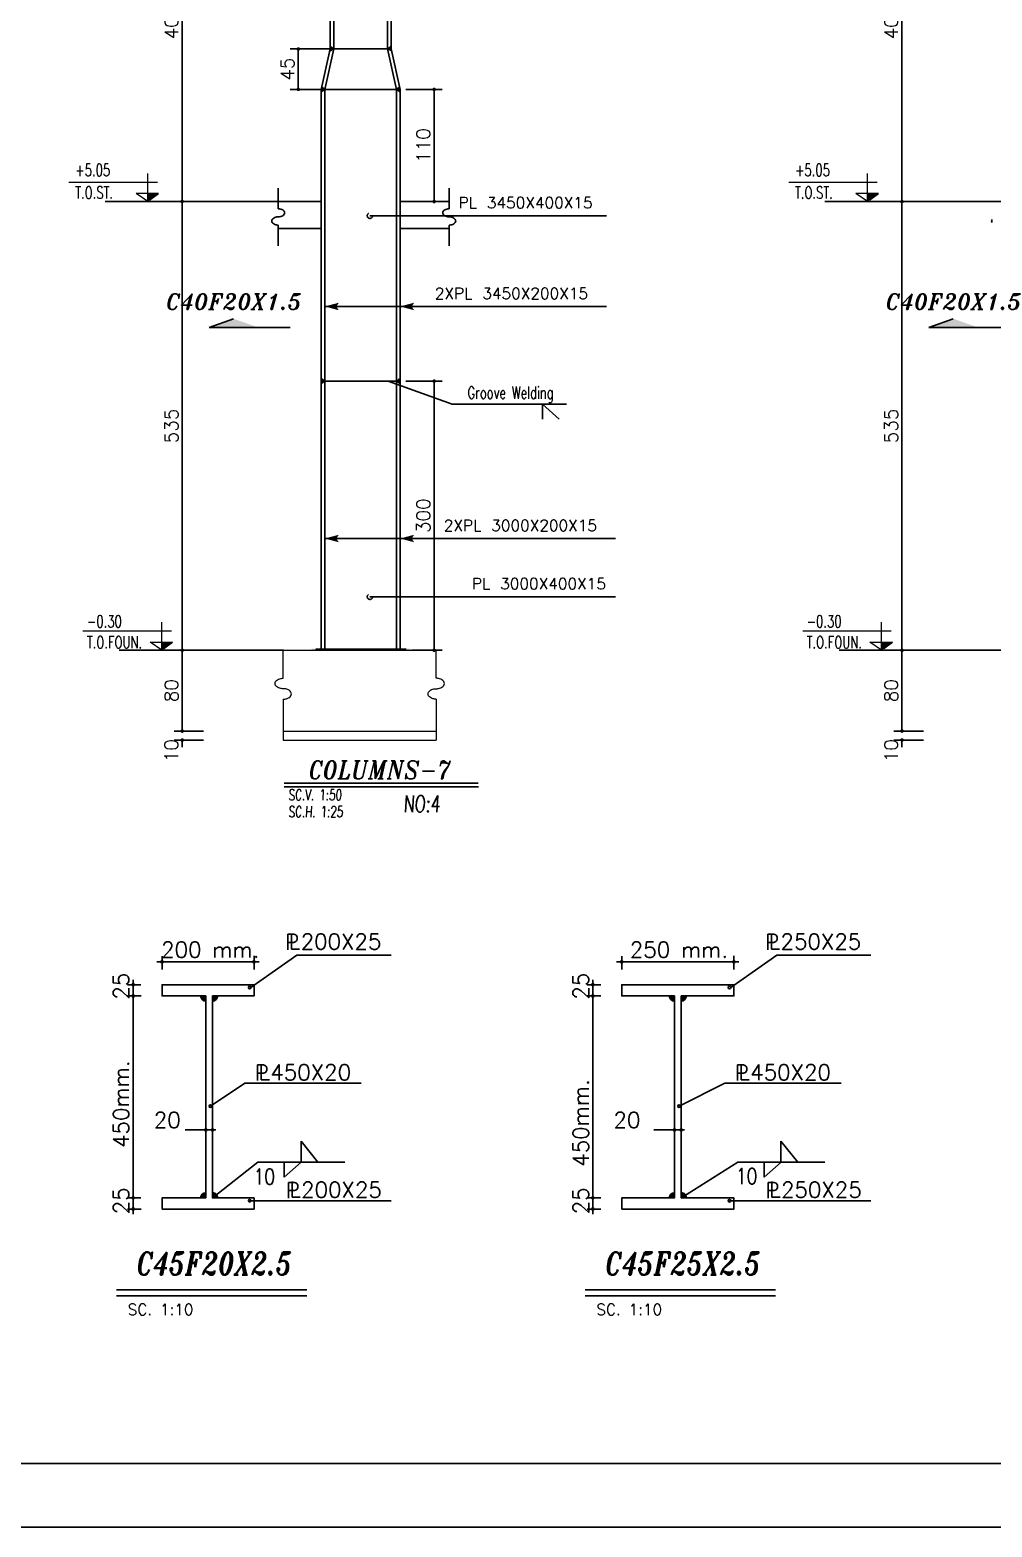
# Model space of a CAD drawing. Header units: inches. Extents: x 1387 to 2676, y -3005 to -2136.
# Drawn here: x 2540.29 to 2561.74, y -2492.43 to -2459.07 of the extents above; entities that cross this region are included whole.
import ezdxf
from ezdxf.enums import TextEntityAlignment as Align

# ---------------------------------------------------------------- set-up
doc = ezdxf.new("R2010")
doc.units = ezdxf.units.IN
doc.header["$MEASUREMENT"] = 0
doc.linetypes.add('HIDDEN', pattern=[0.375, 0.25, -0.125])
for name, color, linetype in [('1', 1, 'Continuous'), ('1R', 1, 'Continuous'), ('2H', 2, 'HIDDEN'), ('2Y', 2, 'Continuous'), ('3', 3, 'HIDDEN'), ('3G', 3, 'Continuous'), ('4C', 4, 'Continuous'), ('6M', 6, 'Continuous'), ('7', 7, 'Continuous'), ('COL-2', 3, 'Continuous'), ('D', 1, 'Continuous'), ('DIM', 8, 'Continuous'), ('lateral brace', 5, 'Continuous'), ('Layer4', 118, 'Continuous'), ('LEVEL', 3, 'HIDDEN'), ('TXT', 3, 'Continuous')]:
    doc.layers.add(name, color=color, linetype=linetype)
doc.layers.add('2', color=2, linetype='Continuous', lineweight=9)
doc.styles.add('ITALICT', font='italict')
doc.styles.add('ROMANC', font='TXT.shx')
doc.styles.add('ROMANS', font='ROMANS')
doc.styles.add('ROMANT', font='romant')
doc.dimstyles.new('1-100', dxfattribs={"dimtxt": 0.3, "dimasz": 0.08, "dimexe": 0.18, "dimexo": 0.0625, "dimgap": 0.09, "dimtad": 1, "dimdec": 0, "dimlfac": 1000, "dimdsep": 46, "dimtxsty": 'ROMANT', "dimblk": 'DOT', "dimcen": 0.09, "dimclrd": 1, "dimclre": 1, "dimclrt": 3, "dimadec": 0, "dimazin": 0, "dimtfac": 1, "dimtdec": 0, "dimtix": 1, "dimtofl": 0, "dimtmove": 2, "dimatfit": 3, "dimldrblk": 'DOT', "dimfxl": 1, "dimtolj": 1, "dimarcsym": 0})

# ---------------------------------------------------------------- blocks, each defined once
blk = doc.blocks.new('DOT')
at = {"layer": 'DIM', "color": 0, "linetype": 'ByBlock'}
blk.add_line((-0.5, 0), (-1, 0), dxfattribs=at)
at = {"layer": 'DIM', "color": 0, "linetype": 'ByBlock', "const_width": 0.5}
blk.add_lwpolyline([(-0.25, 0, 1), (0.25, 0, 1)], format="xyb", close=True, dxfattribs=at)
blk = doc.blocks.new('*D265')
at = {"layer": 'D', "color": 1, "lineweight": -2, "transparency": 16777216}
for p, q in [((2546.718, -2462.895), (2543.502, -2462.895)), ((2543.682, -2462.975), (2543.682, -2472.815)), ((2545.941, -2472.895), (2543.502, -2472.895))]:
    blk.add_line(p, q, dxfattribs=at)
at = {"layer": 'Defpoints', "color": 0, "transparency": 16777216}
for p in [(2546.78, -2462.895), (2543.682, -2472.895), (2546.004, -2472.895)]:
    blk.add_point(p, dxfattribs=at)
at = {"layer": 'D', "color": 1, "lineweight": -2, "transparency": 16777216, "xscale": 0.08, "yscale": 0.08, "zscale": 0.08}
for p, rotation in [((2543.682, -2462.895), 90), ((2543.682, -2472.895), 270)]:
    blk.add_blockref('DOT', p, dxfattribs=dict(at, rotation=rotation))
at = {"layer": 'D', "color": 2, "transparency": 16777216, "insert": (2543.442, -2467.895), "char_height": 0.3, "attachment_point": 5, "rotation": 90, "style": 'ROMANS'}
blk.add_mtext('\\A1;535', dxfattribs=at)
blk = doc.blocks.new('_Dot')
at = {"layer": 'DIM', "color": 0, "lineweight": -2}
blk.add_line((-0.5, 0), (-1, 0), dxfattribs=at)
at = {"layer": 'DIM', "color": 0, "const_width": 0.5}
blk.add_lwpolyline([(-0.25, 0, 1), (0.25, 0, 1)], format="xyb", close=True, dxfattribs=at)
blk = doc.blocks.new('ss')
at = {"layer": '2'}
for p, q in [((0, 0.137), (0, 0.514)), ((0, -0.137), (0, -0.674))]:
    blk.add_line(p, q, dxfattribs=at)
for points in [[(0, 0, -0.064661), (-0.043, 0.006, -0.077521), (-0.076, 0.02, -0.107173), (-0.1, 0.044, -0.145), (-0.107, 0.069, -0.145), (-0.1, 0.093, -0.107173), (-0.076, 0.117, -0.077521), (-0.043, 0.131, -0.064661), (0, 0.137, -0.064661)], [(0, -0.137, 0.064661), (0.043, -0.131, 0.077521), (0.076, -0.117, 0.107173), (0.1, -0.093, 0.145), (0.107, -0.069, 0.145), (0.1, -0.044, 0.107173), (0.076, -0.02, 0.077521), (0.043, -0.006, 0.064661), (0, 0, 0.064661)]]:
    blk.add_lwpolyline(points, format="xyb", dxfattribs=at)
blk = doc.blocks.new('*D261')
at = {"layer": 'D', "color": 1, "lineweight": -2, "transparency": 16777216}
for p, q in [((2544.124, -2472.895), (2543.502, -2472.895)), ((2543.682, -2474.615), (2543.682, -2472.975)), ((2544.158, -2474.695), (2543.502, -2474.695))]:
    blk.add_line(p, q, dxfattribs=at)
at = {"layer": 'Defpoints', "color": 0, "transparency": 16777216}
for p in [(2543.682, -2472.895), (2544.187, -2472.895), (2544.221, -2474.695)]:
    blk.add_point(p, dxfattribs=at)
at = {"layer": 'D', "color": 1, "lineweight": -2, "transparency": 16777216, "xscale": 0.08, "yscale": 0.08, "zscale": 0.08}
for p, rotation in [((2543.682, -2472.895), 90), ((2543.682, -2474.695), 270)]:
    blk.add_blockref('DOT', p, dxfattribs=dict(at, rotation=rotation))
at = {"layer": 'D', "color": 2, "transparency": 16777216, "insert": (2543.442, -2473.795), "char_height": 0.3, "attachment_point": 5, "rotation": 90, "style": 'ROMANS'}
blk.add_mtext('\\A1;80', dxfattribs=at)
blk = doc.blocks.new('*D262')
at = {"layer": 'D', "color": 1, "lineweight": -2, "transparency": 16777216}
for p, q in [((2544.158, -2474.695), (2543.502, -2474.695)), ((2543.682, -2474.615), (2543.682, -2474.535)), ((2544.158, -2474.895), (2543.502, -2474.895)), ((2543.682, -2474.975), (2543.682, -2475.055))]:
    blk.add_line(p, q, dxfattribs=at)
at = {"layer": 'Defpoints', "color": 0, "transparency": 16777216}
for p in [(2544.221, -2474.695), (2543.682, -2474.895), (2544.221, -2474.895)]:
    blk.add_point(p, dxfattribs=at)
at = {"layer": 'D', "color": 1, "lineweight": -2, "transparency": 16777216, "xscale": 0.08, "yscale": 0.08, "zscale": 0.08}
for p, rotation in [((2543.682, -2474.695), 270), ((2543.682, -2474.895), 90)]:
    blk.add_blockref('DOT', p, dxfattribs=dict(at, rotation=rotation))
at = {"layer": 'D', "color": 2, "transparency": 16777216, "insert": (2543.44, -2475.132), "char_height": 0.3, "attachment_point": 5, "rotation": 90, "style": 'ROMANS'}
blk.add_mtext('\\A1;10', dxfattribs=at)
blk = doc.blocks.new('*D263')
at = {"layer": 'D', "color": 1, "lineweight": -2, "transparency": 16777216}
for p, q in [((2548.664, -2466.897), (2549.478, -2466.897)), ((2549.298, -2466.977), (2549.298, -2472.815)), ((2548.803, -2472.895), (2549.478, -2472.895))]:
    blk.add_line(p, q, dxfattribs=at)
at = {"layer": 'Defpoints', "color": 0, "transparency": 16777216}
for p in [(2548.601, -2466.897), (2548.74, -2472.895), (2549.298, -2472.895)]:
    blk.add_point(p, dxfattribs=at)
at = {"layer": 'D', "color": 1, "lineweight": -2, "transparency": 16777216, "xscale": 0.08, "yscale": 0.08, "zscale": 0.08}
for p, rotation in [((2549.298, -2466.897), 90), ((2549.298, -2472.895), 270)]:
    blk.add_blockref('DOT', p, dxfattribs=dict(at, rotation=rotation))
at = {"layer": 'D', "color": 2, "transparency": 16777216, "insert": (2549.058, -2469.896), "char_height": 0.3, "attachment_point": 5, "rotation": 90, "style": 'ROMANS'}
blk.add_mtext('\\A1;300', dxfattribs=at)
blk = doc.blocks.new('*D264')
at = {"layer": 'D', "color": 1, "lineweight": -2, "transparency": 16777216}
for p, q in [((2546.618, -2454.895), (2543.502, -2454.895)), ((2543.682, -2454.975), (2543.682, -2462.815)), ((2545.941, -2462.895), (2543.502, -2462.895))]:
    blk.add_line(p, q, dxfattribs=at)
at = {"layer": 'Defpoints', "color": 0, "transparency": 16777216}
for p in [(2546.68, -2454.895), (2543.682, -2462.895), (2546.004, -2462.895)]:
    blk.add_point(p, dxfattribs=at)
at = {"layer": 'D', "color": 1, "lineweight": -2, "transparency": 16777216, "xscale": 0.08, "yscale": 0.08, "zscale": 0.08}
for p, rotation in [((2543.682, -2454.895), 90), ((2543.682, -2462.895), 270)]:
    blk.add_blockref('DOT', p, dxfattribs=dict(at, rotation=rotation))
at = {"layer": 'D', "color": 2, "transparency": 16777216, "insert": (2543.442, -2458.895), "char_height": 0.3, "attachment_point": 5, "rotation": 90, "style": 'ROMANS'}
blk.add_mtext('\\A1;400', dxfattribs=at)
blk = doc.blocks.new('*D267')
at = {"layer": 'D', "color": 1, "lineweight": -2, "transparency": 16777216}
for p, q in [((2547.017, -2459.495), (2546.089, -2459.495)), ((2546.269, -2459.575), (2546.269, -2460.315)), ((2546.906, -2460.395), (2546.089, -2460.395))]:
    blk.add_line(p, q, dxfattribs=at)
at = {"layer": 'Defpoints', "color": 0, "transparency": 16777216}
for p in [(2547.08, -2459.495), (2546.269, -2460.395), (2546.968, -2460.395, -0.015)]:
    blk.add_point(p, dxfattribs=at)
at = {"layer": 'D', "color": 1, "lineweight": -2, "transparency": 16777216, "xscale": 0.08, "yscale": 0.08, "zscale": 0.08}
for p, rotation in [((2546.269, -2459.495), 90), ((2546.269, -2460.395), 270)]:
    blk.add_blockref('DOT', p, dxfattribs=dict(at, rotation=rotation))
at = {"layer": 'D', "color": 2, "transparency": 16777216, "insert": (2546.029, -2459.945), "char_height": 0.3, "attachment_point": 5, "rotation": 90, "style": 'ROMANS'}
blk.add_mtext('\\A1;45', dxfattribs=at)
blk = doc.blocks.new('*D268')
at = {"layer": 'D', "color": 1, "lineweight": -2, "transparency": 16777216}
for p, q in [((2548.664, -2460.397), (2549.478, -2460.397)), ((2549.298, -2460.477), (2549.298, -2462.815)), ((2548.803, -2462.895), (2549.478, -2462.895))]:
    blk.add_line(p, q, dxfattribs=at)
at = {"layer": 'Defpoints', "color": 0, "transparency": 16777216}
for p in [(2548.601, -2460.397), (2548.74, -2462.895), (2549.298, -2462.895)]:
    blk.add_point(p, dxfattribs=at)
at = {"layer": 'D', "color": 1, "lineweight": -2, "transparency": 16777216, "xscale": 0.08, "yscale": 0.08, "zscale": 0.08}
for p, rotation in [((2549.298, -2460.397), 90), ((2549.298, -2462.895), 270)]:
    blk.add_blockref('DOT', p, dxfattribs=dict(at, rotation=rotation))
at = {"layer": 'D', "color": 2, "transparency": 16777216, "insert": (2549.058, -2461.646), "char_height": 0.3, "attachment_point": 5, "rotation": 90, "style": 'ROMANS'}
blk.add_mtext('\\A1;110', dxfattribs=at)
blk = doc.blocks.new('*D273')
at = {"layer": 'D', "color": 1, "lineweight": -2, "transparency": 16777216}
for p, q in [((2562.764, -2462.895), (2559.548, -2462.895)), ((2559.728, -2462.975), (2559.728, -2472.815)), ((2561.987, -2472.895), (2559.548, -2472.895))]:
    blk.add_line(p, q, dxfattribs=at)
at = {"layer": 'Defpoints', "color": 0, "transparency": 16777216}
for p in [(2562.827, -2462.895), (2559.728, -2472.895), (2562.05, -2472.895)]:
    blk.add_point(p, dxfattribs=at)
at = {"layer": 'D', "color": 1, "lineweight": -2, "transparency": 16777216, "xscale": 0.08, "yscale": 0.08, "zscale": 0.08}
for p, rotation in [((2559.728, -2462.895), 90), ((2559.728, -2472.895), 270)]:
    blk.add_blockref('DOT', p, dxfattribs=dict(at, rotation=rotation))
at = {"layer": 'D', "color": 2, "transparency": 16777216, "insert": (2559.488, -2467.895), "char_height": 0.3, "attachment_point": 5, "rotation": 90, "style": 'ROMANS'}
blk.add_mtext('\\A1;535', dxfattribs=at)
blk = doc.blocks.new('*D274')
at = {"layer": 'D', "color": 1, "lineweight": -2, "transparency": 16777216}
for p, q in [((2560.17, -2472.895), (2559.548, -2472.895)), ((2559.728, -2474.615), (2559.728, -2472.975)), ((2560.204, -2474.695), (2559.548, -2474.695))]:
    blk.add_line(p, q, dxfattribs=at)
at = {"layer": 'Defpoints', "color": 0, "transparency": 16777216}
for p in [(2559.728, -2472.895), (2560.233, -2472.895), (2560.267, -2474.695)]:
    blk.add_point(p, dxfattribs=at)
at = {"layer": 'D', "color": 1, "lineweight": -2, "transparency": 16777216, "xscale": 0.08, "yscale": 0.08, "zscale": 0.08}
for p, rotation in [((2559.728, -2472.895), 90), ((2559.728, -2474.695), 270)]:
    blk.add_blockref('DOT', p, dxfattribs=dict(at, rotation=rotation))
at = {"layer": 'D', "color": 2, "transparency": 16777216, "insert": (2559.488, -2473.795), "char_height": 0.3, "attachment_point": 5, "rotation": 90, "style": 'ROMANS'}
blk.add_mtext('\\A1;80', dxfattribs=at)
blk = doc.blocks.new('*D275')
at = {"layer": 'D', "color": 1, "lineweight": -2, "transparency": 16777216}
for p, q in [((2560.204, -2474.695), (2559.548, -2474.695)), ((2559.728, -2474.615), (2559.728, -2474.535)), ((2560.204, -2474.895), (2559.548, -2474.895)), ((2559.728, -2474.975), (2559.728, -2475.055))]:
    blk.add_line(p, q, dxfattribs=at)
at = {"layer": 'Defpoints', "color": 0, "transparency": 16777216}
for p in [(2560.267, -2474.695), (2559.728, -2474.895), (2560.267, -2474.895)]:
    blk.add_point(p, dxfattribs=at)
at = {"layer": 'D', "color": 1, "lineweight": -2, "transparency": 16777216, "xscale": 0.08, "yscale": 0.08, "zscale": 0.08}
for p, rotation in [((2559.728, -2474.695), 270), ((2559.728, -2474.895), 90)]:
    blk.add_blockref('DOT', p, dxfattribs=dict(at, rotation=rotation))
at = {"layer": 'D', "color": 2, "transparency": 16777216, "insert": (2559.486, -2475.132), "char_height": 0.3, "attachment_point": 5, "rotation": 90, "style": 'ROMANS'}
blk.add_mtext('\\A1;10', dxfattribs=at)
blk = doc.blocks.new('*D269')
at = {"layer": 'D', "color": 1, "lineweight": -2, "transparency": 16777216}
for p, q in [((2562.764, -2454.895), (2559.548, -2454.895)), ((2559.728, -2454.975), (2559.728, -2462.815)), ((2561.987, -2462.895), (2559.548, -2462.895))]:
    blk.add_line(p, q, dxfattribs=at)
at = {"layer": 'Defpoints', "color": 0, "transparency": 16777216}
for p in [(2562.827, -2454.895), (2559.728, -2462.895), (2562.05, -2462.895)]:
    blk.add_point(p, dxfattribs=at)
at = {"layer": 'D', "color": 1, "lineweight": -2, "transparency": 16777216, "xscale": 0.08, "yscale": 0.08, "zscale": 0.08}
for p, rotation in [((2559.728, -2454.895), 90), ((2559.728, -2462.895), 270)]:
    blk.add_blockref('DOT', p, dxfattribs=dict(at, rotation=rotation))
at = {"layer": 'D', "color": 2, "transparency": 16777216, "insert": (2559.488, -2458.895), "char_height": 0.3, "attachment_point": 5, "rotation": 90, "style": 'ROMANS'}
blk.add_mtext('\\A1;400', dxfattribs=at)

msp = doc.modelspace()

# ---------------------------------------------------------------- hatches: boundary and pattern name
for points in [[(2544.207737, -2480.596859), (2544.092974, -2480.596859, 0.414414444), (2544.207737, -2480.7117)], [(2544.357737, -2480.596859), (2544.472499, -2480.596859, -0.414414444), (2544.357737, -2480.7117)], [(2554.655881, -2480.596859), (2554.541118, -2480.596859, 0.414414444), (2554.655881, -2480.7117)], [(2554.805881, -2480.596859), (2554.920643, -2480.596859, -0.414414444), (2554.805881, -2480.7117)], [(2544.207737, -2485.097254), (2544.092974, -2485.097254, -0.414414444), (2544.207737, -2484.982413)], [(2544.357737, -2485.097254), (2544.472499, -2485.097254, 0.414414444), (2544.357737, -2484.982413)], [(2554.655881, -2485.097254), (2554.541118, -2485.097254, -0.414414444), (2554.655881, -2484.982413)], [(2554.805881, -2485.097254), (2554.920643, -2485.097254, 0.414414444), (2554.805881, -2484.982413)]]:
    msp.add_hatch(color=1).paths.add_polyline_path(points)
at = {"layer": '1R'}
h = msp.add_hatch(color=256, dxfattribs=at)
h.dxf.hatch_style = 1
h.paths.add_polyline_path([(2546.980449, -2459.438127), (2546.980449, -2459.495256), (2547.060449, -2459.495256)])
h.paths.add_polyline_path([(2547.060449, -2459.495256), (2546.980449, -2459.495256), (2546.963296, -2459.546715)])
h = msp.add_hatch(color=256, dxfattribs=at)
h.dxf.hatch_style = 1
h.paths.add_polyline_path([(2548.340449, -2459.438127), (2548.340449, -2459.495256), (2548.260449, -2459.495256)])
h.paths.add_polyline_path([(2548.260449, -2459.495256), (2548.340449, -2459.495256), (2548.355394, -2459.540092)])
h = msp.add_hatch(color=256, dxfattribs=at)
h.dxf.hatch_style = 1
h.paths.add_polyline_path([(2546.803475, -2460.349203), (2546.780449, -2460.395256), (2546.860449, -2460.395256)])
h.paths.add_polyline_path([(2546.860449, -2460.395256), (2546.780449, -2460.395256), (2546.780449, -2460.452385)])
h = msp.add_hatch(color=256, dxfattribs=at)
h.dxf.hatch_style = 1
h.paths.add_polyline_path([(2548.517567, -2460.349491), (2548.540449, -2460.395256), (2548.460449, -2460.395256)])
h.paths.add_polyline_path([(2548.460449, -2460.395256), (2548.540449, -2460.395256), (2548.540449, -2460.452385)])
h = msp.add_hatch(color=256, dxfattribs=at)
h.dxf.hatch_style = 1
h.paths.add_polyline_path([(2546.780449, -2466.838127), (2546.780449, -2466.895256), (2546.860449, -2466.895256)])
h.paths.add_polyline_path([(2546.860449, -2466.895256), (2546.780449, -2466.895256), (2546.780449, -2466.952385)])
h = msp.add_hatch(color=256, dxfattribs=at)
h.dxf.hatch_style = 1
h.paths.add_polyline_path([(2548.540449, -2466.838127), (2548.540449, -2466.895256), (2548.460449, -2466.895256)])
h.paths.add_polyline_path([(2548.460449, -2466.895256), (2548.540449, -2466.895256), (2548.540449, -2466.952385)])
at = {"layer": 'COL-2'}
msp.add_hatch(color=256, dxfattribs=at).paths.add_polyline_path([(2548.772939, -2472.860156), (2546.568939, -2472.860156), (2546.568939, -2472.895256), (2548.773115, -2472.895256)])

# ---------------------------------------------------------------- linework, layer by layer
at = {"layer": '1'}
for p, q in [((2547.866756, -2463.210948), (2553.142763, -2463.210948)), ((2546.860449, -2465.23302), (2553.142763, -2465.23302)), ((2546.860449, -2470.403895), (2553.342763, -2470.403895)), ((2547.866756, -2471.701623), (2553.342763, -2471.701623))]:
    msp.add_line(p, q, dxfattribs=at)
msp.add_lwpolyline([(2500.774194, -2491.016748), (2582.042544, -2491.016748), (2582.042544, -2434.383752), (2500.774194, -2434.383752)], close=True, dxfattribs=at)
at = {"layer": '1R'}
for p, q in [((2546.680449, -2459.495256), (2548.040449, -2459.495256)), ((2547.060449, -2459.495256, 0.015), (2546.963296, -2459.546715)), ((2547.060449, -2459.495256, 0.015), (2546.980449, -2459.438127, 0.015)), ((2546.980449, -2459.495256, 0.015), (2548.240449, -2459.495256, 0.015)), ((2548.260449, -2459.495256, 0.015), (2548.340449, -2459.438127, 0.015)), ((2548.260449, -2459.495256, 0.015), (2548.355394, -2459.540092)), ((2546.680449, -2460.395256), (2548.440449, -2460.395256)), ((2546.680449, -2460.395256), (2548.440449, -2460.395256)), ((2546.680449, -2460.395256), (2548.240449, -2460.395256)), ((2546.680449, -2460.395256), (2548.240449, -2460.395256)), ((2546.780449, -2460.395256), (2548.540449, -2460.395256)), ((2546.860449, -2460.395256), (2546.780449, -2460.452385)), ((2546.860449, -2460.395256, 0.015), (2546.780449, -2460.452385, 0.015)), ((2546.860449, -2460.395256, 0.015), (2546.803475, -2460.349203)), ((2548.460449, -2460.395256), (2548.517567, -2460.349491)), ((2548.460449, -2460.395256), (2548.540449, -2460.452385)), ((2546.860449, -2466.895256), (2546.780449, -2466.838127)), ((2546.780449, -2466.895256), (2548.540449, -2466.895256)), ((2546.860449, -2466.895256), (2546.780449, -2466.952385)), ((2549.699059, -2467.410825), (2548.270937, -2466.895256)), ((2548.460449, -2466.895256), (2548.540449, -2466.838127)), ((2548.460449, -2466.895256), (2548.540449, -2466.952385)), ((2552.246324, -2467.410825), (2549.699059, -2467.410825)), ((2543.232737, -2480.01112), (2543.232737, -2479.707446)), ((2545.214559, -2480.407452), (2546.23779, -2479.691067)), ((2545.282737, -2480.009836), (2545.282737, -2479.706162)), ((2546.23779, -2479.691067), (2548.33754, -2479.691067)), ((2553.480881, -2480.01112), (2553.480881, -2479.707446)), ((2555.912703, -2480.407452), (2556.935934, -2479.691067)), ((2555.980881, -2480.009836), (2555.980881, -2479.706162)), ((2556.935934, -2479.691067), (2559.035684, -2479.691067)), ((2543.117338, -2479.835873), (2545.394059, -2479.835873)), ((2553.365482, -2479.835873), (2556.092203, -2479.835873)), ((2542.76301, -2480.346859), (2542.459336, -2480.346859)), ((2542.589047, -2485.462506), (2542.589047, -2480.235537)), ((2553.011154, -2480.346859), (2552.70748, -2480.346859)), ((2552.837191, -2485.462506), (2552.837191, -2480.235537)), ((2542.764294, -2480.596859), (2542.46062, -2480.596859)), ((2553.012438, -2480.596859), (2552.708764, -2480.596859)), ((2544.309996, -2483.053313), (2545.080077, -2482.542985)), ((2545.080077, -2482.542985), (2547.670663, -2482.542985)), ((2554.75814, -2483.053313), (2555.778221, -2482.542985)), ((2555.778221, -2482.542985), (2558.368807, -2482.542985)), ((2544.207737, -2483.746371), (2544.207737, -2483.442697)), ((2544.357737, -2483.745087), (2544.357737, -2483.441413)), ((2554.655881, -2483.746371), (2554.655881, -2483.442697)), ((2554.805881, -2483.745087), (2554.805881, -2483.441413)), ((2544.428909, -2483.582299), (2543.750854, -2483.582299)), ((2554.877053, -2483.582299), (2554.198998, -2483.582299)), ((2544.35322, -2485.101767), (2545.369728, -2484.30084)), ((2547.307013, -2484.30084), (2545.369728, -2484.30084)), ((2554.801364, -2485.101767), (2556.067872, -2484.30084)), ((2558.005157, -2484.30084), (2556.067872, -2484.30084)), ((2542.76301, -2485.097254), (2542.459336, -2485.097254)), ((2553.011154, -2485.097254), (2552.70748, -2485.097254)), ((2542.764294, -2485.346859), (2542.46062, -2485.346859)), ((2545.185468, -2485.160136), (2548.33754, -2485.160136)), ((2553.012438, -2485.346859), (2552.708764, -2485.346859)), ((2555.883612, -2485.160136), (2559.035684, -2485.160136))]:
    msp.add_line(p, q, dxfattribs=at)
at = {"layer": '2'}
for p, q in [((2542.915279, -2462.895256), (2542.915279, -2462.270826)), ((2558.961348, -2462.895256), (2558.961348, -2462.270826)), ((2543.128125, -2462.467142), (2541.156472, -2462.467142)), ((2542.915279, -2462.895256), (2542.655234, -2462.715093)), ((2542.655301, -2462.710383), (2543.155387, -2462.710383)), ((2559.174194, -2462.467142), (2557.202541, -2462.467142)), ((2558.961348, -2462.895256), (2558.701303, -2462.715093)), ((2558.70137, -2462.710383), (2559.201456, -2462.710383)), ((2543.227519, -2472.895256), (2543.227519, -2472.270826)), ((2559.273588, -2472.895256), (2559.273588, -2472.270826)), ((2543.440365, -2472.467142), (2541.468712, -2472.467142)), ((2543.227519, -2472.895256), (2542.967474, -2472.715093)), ((2542.967541, -2472.710383), (2543.467627, -2472.710383)), ((2559.486434, -2472.467142), (2557.514781, -2472.467142)), ((2559.273588, -2472.895256), (2559.013543, -2472.715093)), ((2559.01361, -2472.710383), (2559.513696, -2472.710383)), ((2545.933431, -2472.895256), (2549.34366, -2472.895256)), ((2546.668939, -2472.860156), (2548.672939, -2472.860156)), ((2545.933339, -2474.695256), (2549.343679, -2474.695256)), ((2545.933327, -2474.895256), (2549.343693, -2474.895256))]:
    msp.add_line(p, q, dxfattribs=at)
at = {"layer": '2H'}
for p, q in [((2543.15532, -2462.715093), (2542.915279, -2462.895256)), ((2559.201389, -2462.715093), (2558.961348, -2462.895256)), ((2543.467561, -2472.715093), (2543.227519, -2472.895256)), ((2559.51363, -2472.715093), (2559.273588, -2472.895256))]:
    msp.add_line(p, q, dxfattribs=at)
at = {"layer": '2Y'}
for p, q in [((2545.823711, -2463.053703), (2545.823711, -2462.59808)), ((2549.63584, -2463.053703), (2549.63584, -2462.59808)), ((2545.823711, -2463.87965), (2545.823711, -2463.419065)), ((2549.63584, -2463.87965), (2549.63584, -2463.419065)), ((2551.712013, -2467.746702), (2551.712013, -2467.411697)), ((2551.712013, -2467.411697), (2552.086715, -2467.746702))]:
    msp.add_line(p, q, dxfattribs=at)
for centre, radius, start, end in [((2545.823711, -2463.277472), 0.223769, 75.2014959, 90), ((2545.840957, -2463.212193), 0.15625, 57.4704604, 75.2014959), ((2545.867251, -2463.170966), 0.107352, 33.0015447, 57.4704604), ((2549.5923, -2463.170966), 0.107352, 122.5295396, 146.9984553), ((2549.618594, -2463.212193), 0.15625, 104.7985041, 122.5295396), ((2549.63584, -2463.277472), 0.223769, 90, 104.7985041), ((2545.740257, -2463.327725), 0.059758, 146.9984553, 180), ((2545.740257, -2463.327725), 0.059758, 180, 213.0015447), ((2545.780171, -2463.353647), 0.107352, 122.5295396, 146.9984553), ((2545.780171, -2463.301803), 0.107352, 213.0015447, 237.4704604), ((2545.806465, -2463.394874), 0.15625, 104.7985041, 122.5295396), ((2545.806465, -2463.260575), 0.15625, 237.4704604, 255.2014959), ((2545.823711, -2463.460153), 0.223769, 90, 104.7985041), ((2545.823711, -2463.195296), 0.223769, 255.2014959, 270), ((2545.823711, -2463.012615), 0.223769, 270, 284.7985041), ((2545.840957, -2463.077894), 0.15625, 284.7985041, 302.5295396), ((2545.867251, -2463.119121), 0.107352, 302.5295396, 326.9984553), ((2545.907166, -2463.145044), 0.059758, 360, 33.0015447), ((2545.907166, -2463.145044), 0.059758, 326.9984553, 0), ((2549.552385, -2463.145044), 0.059758, 146.9984553, 180), ((2549.552385, -2463.145044), 0.059758, 180, 213.0015447), ((2549.5923, -2463.119121), 0.107352, 213.0015447, 237.4704604), ((2549.618594, -2463.077894), 0.15625, 237.4704604, 255.2014959), ((2549.63584, -2463.012615), 0.223769, 255.2014959, 270), ((2549.63584, -2463.460153), 0.223769, 75.2014959, 90), ((2549.63584, -2463.195296), 0.223769, 270, 284.7985041), ((2549.653086, -2463.394874), 0.15625, 57.4704604, 75.2014959), ((2549.653086, -2463.260575), 0.15625, 284.7985041, 302.5295396), ((2549.67938, -2463.353647), 0.107352, 33.0015447, 57.4704604), ((2549.67938, -2463.301803), 0.107352, 302.5295396, 326.9984553), ((2549.719295, -2463.327725), 0.059758, 0, 33.0015447), ((2549.719295, -2463.327725), 0.059758, 326.9984553, 0), ((2561.786326, -2463.327725), 0.059758, 146.9984553, 180), ((2561.786326, -2463.327725), 0.059758, 180, 213.0015447)]:
    msp.add_arc(centre, radius, start, end, dxfattribs=at)
at = {"layer": '3'}
for centre in [(2547.866756, -2463.210948), (2547.866756, -2471.701623)]:
    msp.add_circle(centre, 0.06, dxfattribs=at)
for points in [[(2542.915279, -2462.895256), (2543.15532, -2462.715093), (2542.915279, -2462.715093)], [(2558.961348, -2462.895256), (2559.201389, -2462.715093), (2558.961348, -2462.715093)], [(2546.860449, -2465.23302), (2547.117684, -2465.23302), (2547.174084, -2465.148964)], [(2546.860449, -2465.23302), (2547.117684, -2465.23302), (2547.174084, -2465.317076)], [(2548.540449, -2465.23302), (2548.797684, -2465.23302), (2548.854084, -2465.148964)], [(2548.540449, -2465.23302), (2548.797684, -2465.23302), (2548.854084, -2465.317076)], [(2546.860449, -2470.403895), (2547.117684, -2470.403895), (2547.174084, -2470.319839)], [(2546.860449, -2470.403895), (2547.117684, -2470.403895), (2547.174084, -2470.487951)], [(2548.540449, -2470.403895), (2548.797684, -2470.403895), (2548.854084, -2470.319839)], [(2548.540449, -2470.403895), (2548.797684, -2470.403895), (2548.854084, -2470.487951)], [(2543.227519, -2472.895256), (2543.467561, -2472.715093), (2543.227519, -2472.715093)], [(2559.273588, -2472.895256), (2559.51363, -2472.715093), (2559.273588, -2472.715093)]]:
    msp.add_solid(points, dxfattribs=at)
at = {"layer": '3G'}
for p, q in [((2546.980449, -2459.495256, 0.015), (2546.980449, -2447.495256, 0.015)), ((2547.060449, -2459.495256, 0.015), (2547.060449, -2447.495256, 0.015)), ((2548.260449, -2459.495256), (2548.260449, -2447.495256)), ((2548.340449, -2459.495256), (2548.340449, -2447.495256)), ((2546.780449, -2460.395256), (2546.980449, -2459.495256)), ((2546.860449, -2460.395256), (2547.060449, -2459.495256)), ((2548.260449, -2459.495256), (2548.460449, -2460.395256)), ((2548.340449, -2459.495256), (2548.540449, -2460.395256)), ((2546.780449, -2472.860156), (2546.780449, -2460.395256)), ((2546.860449, -2472.860156), (2546.860449, -2460.395256)), ((2548.460449, -2472.860156), (2548.460449, -2460.395256)), ((2548.460449, -2472.860156), (2548.460449, -2460.395256)), ((2548.540449, -2472.860156), (2548.540449, -2460.395256)), ((2546.780449, -2462.895256), (2545.823711, -2462.895256)), ((2548.540449, -2462.895256), (2549.63584, -2462.895256)), ((2546.780449, -2463.495256), (2545.823711, -2463.495256)), ((2548.540449, -2463.495256), (2549.63584, -2463.495256)), ((2544.282317, -2465.699429), (2544.82625, -2465.505862)), ((2546.085196, -2465.699429), (2544.282317, -2465.699429)), ((2560.328386, -2465.699429), (2560.872319, -2465.505862)), ((2562.131266, -2465.699429), (2560.328386, -2465.699429)), ((2545.951646, -2475.934648), (2550.288491, -2475.934648)), ((2546.331725, -2483.830953), (2546.706428, -2484.301712)), ((2546.331725, -2484.301712), (2546.331725, -2483.830953)), ((2557.029869, -2483.830953), (2557.404572, -2484.301712)), ((2557.029869, -2484.301712), (2557.029869, -2483.830953)), ((2545.957999, -2484.299967), (2545.957999, -2484.634973)), ((2545.957999, -2484.634973), (2546.332701, -2484.299967)), ((2556.656142, -2484.299967), (2556.656142, -2484.634973)), ((2556.656142, -2484.634973), (2557.030845, -2484.299967)), ((2542.218311, -2487.147188), (2546.462912, -2487.147188)), ((2542.218311, -2487.281601), (2546.462912, -2487.281601)), ((2552.666455, -2487.147188), (2556.911056, -2487.147188)), ((2552.666455, -2487.281601), (2556.911056, -2487.281601))]:
    msp.add_line(p, q, dxfattribs=at)
for points in [[(2543.232737, -2485.346859), (2543.232737, -2485.096859), (2544.207737, -2485.096859), (2544.207737, -2480.596859), (2543.232737, -2480.596859), (2543.232737, -2480.346859), (2545.282737, -2480.346859), (2545.282737, -2480.596859), (2544.357737, -2480.596859), (2544.357737, -2485.096859), (2545.282737, -2485.096859), (2545.282737, -2485.346859)], [(2553.480881, -2485.346859), (2553.480881, -2485.096859), (2554.655881, -2485.096859), (2554.655881, -2480.596859), (2553.480881, -2480.596859), (2553.480881, -2480.346859), (2555.980881, -2480.346859), (2555.980881, -2480.596859), (2554.805881, -2480.596859), (2554.805881, -2485.096859), (2555.980881, -2485.096859), (2555.980881, -2485.346859)]]:
    msp.add_lwpolyline(points, close=True, dxfattribs=at)
for centre, start, end in [((2544.207737, -2480.596938), 180.1579269, 270.1579269), ((2544.357737, -2480.596938), 269.8420731, 359.8420731), ((2544.357737, -2480.596938), 269.8420731, 359.8420731), ((2554.655881, -2480.596938), 180.1579269, 270.1579269), ((2554.805881, -2480.596938), 269.8420731, 359.8420731), ((2554.805881, -2480.596938), 269.8420731, 359.8420731), ((2544.207737, -2485.097175), 89.8420731, 179.8420731), ((2544.207737, -2485.097175), 89.8420731, 179.8420731), ((2544.357737, -2485.097175), 0.1579269, 90.1579269), ((2544.357737, -2485.097175), 0.1579269, 90.1579269), ((2544.357737, -2485.097175), 0.1579269, 90.1579269), ((2554.655881, -2485.097175), 89.8420731, 179.8420731), ((2554.655881, -2485.097175), 89.8420731, 179.8420731), ((2554.805881, -2485.097175), 0.1579269, 90.1579269), ((2554.805881, -2485.097175), 0.1579269, 90.1579269), ((2554.805881, -2485.097175), 0.1579269, 90.1579269)]:
    msp.add_arc(centre, 0.114762, start, end, dxfattribs=at)
for points in [[(2544.282317, -2465.699429), (2544.82625, -2465.505862), (2544.82625, -2465.699429)], [(2545.370183, -2465.699429), (2544.82625, -2465.505862), (2544.82625, -2465.699429)], [(2560.328386, -2465.699429), (2560.872319, -2465.505862), (2560.872319, -2465.699429)], [(2561.416252, -2465.699429), (2560.872319, -2465.505862), (2560.872319, -2465.699429)]]:
    msp.add_solid(points, dxfattribs=at)
at = {"layer": '6M', "color": 4}
msp.add_line((2545.951646, -2475.859364), (2550.28208, -2475.859364), dxfattribs=at)
at = {"layer": '7'}
for centre, radius in [((2543.232737, -2479.835873), 0.024437), ((2545.282737, -2479.835873), 0.024437), ((2553.480881, -2479.835873), 0.024437), ((2555.980881, -2479.835873), 0.024437), ((2542.589047, -2480.346859), 0.024437), ((2545.185468, -2480.407452), 0.029091), ((2552.837191, -2480.346859), 0.024437), ((2555.883612, -2480.407452), 0.029091), ((2542.589047, -2480.596859), 0.024437), ((2552.837191, -2480.596859), 0.024437), ((2544.309996, -2483.053313), 0.029091), ((2554.75814, -2483.053313), 0.029091), ((2544.207737, -2483.582299), 0.024437), ((2544.357737, -2483.582299), 0.024437), ((2554.655881, -2483.582299), 0.024437), ((2554.805881, -2483.582299), 0.024437), ((2542.589047, -2485.097254), 0.024437), ((2552.837191, -2485.097254), 0.024437), ((2542.589047, -2485.346859), 0.024437), ((2545.185468, -2485.160136), 0.029091), ((2552.837191, -2485.346859), 0.024437), ((2555.883612, -2485.160136), 0.029091)]:
    msp.add_circle(centre, radius, dxfattribs=at)
at = {"layer": 'COL-2'}
msp.add_line((2546.668939, -2472.860156), (2546.668939, -2472.895256), dxfattribs=at)
at = {"layer": 'D'}
for p, q in [((2541.965605, -2462.895256), (2544.115966, -2462.895256)), ((2558.011675, -2462.895256), (2560.162035, -2462.895256)), ((2542.277846, -2472.895256), (2544.428207, -2472.895256)), ((2558.323915, -2472.895256), (2560.474276, -2472.895256))]:
    msp.add_line(p, q, dxfattribs=at)
at = {"layer": 'DIM'}
msp.add_lwpolyline([(2499.358369, -2492.432573), (2583.458369, -2492.432573), (2583.458369, -2432.967927), (2499.358369, -2432.967927)], close=True, dxfattribs=at)
at = {"layer": 'lateral brace'}
msp.add_lwpolyline([(2499.358369, -2492.432573), (2583.458369, -2492.432573), (2583.458369, -2432.967927), (2499.358369, -2432.967927)], close=True, dxfattribs=at)
at = {"layer": 'Layer4'}
msp.add_lwpolyline([(2583.458369, -2432.967927), (2499.358369, -2432.967927), (2499.358369, -2492.432573), (2583.458369, -2492.432573)], close=True, dxfattribs=at)

# ---------------------------------------------------------------- block references
at = {"layer": 'TXT', "yscale": 1.7, "zscale": 1.7}
for p, xscale in [((2545.933458, -2473.750738), 1.7), ((2549.343565, -2473.750738), -1.7)]:
    msp.add_blockref('ss', p, dxfattribs=dict(at, xscale=xscale))

# ---------------------------------------------------------------- texts
at = {"layer": '2Y', "style": 'ROMANC'}
for s, p in [('PL 3450X400X15', (2549.842871, -2463.045291)), ('2XPL 3450X200X15', (2549.313099, -2465.067363)), ('2XPL 3000X200X15', (2549.513099, -2470.238238)), ('PL 3000X400X15', (2550.140724, -2471.535966))]:
    msp.add_text(s, height=0.24999931, dxfattribs=at).set_placement(p)
at = {"layer": '3', "style": 'ROMANS', "oblique": 3, "width": 0.7}
for s, height, p in [('SC.V. 1:50', 0.24, (2546.051611, -2476.235042)), ('SC.H. 1:25', 0.24, (2546.051611, -2476.610797)), ('NO:4', 0.3696, (2548.615633, -2476.499459))]:
    msp.add_text(s, height=height, dxfattribs=at).set_placement(p)
at = {"layer": '3G'}
for s, height, style, p in [('C40F20X1.5', 0.35, 'ITALICT', (2543.320709, -2465.30186)), ('C40F20X1.5', 0.35, 'ITALICT', (2559.366778, -2465.30186)), ('200 mm.', 0.35, 'ROMANS', (2543.212879, -2479.742497)), ('P', 0.35, 'ROMANS', (2545.977426, -2479.57013)), ('L', 0.35, 'ROMANS', (2546.060065, -2479.552396)), ('200X25', 0.35, 'ROMANS', (2546.322994, -2479.560302)), ('250 mm.', 0.35, 'ROMANS', (2553.661023, -2479.742497)), ('P', 0.35, 'ROMANS', (2556.67557, -2479.57013)), ('L', 0.35, 'ROMANS', (2556.758209, -2479.552396)), ('250X25', 0.35, 'ROMANS', (2557.021138, -2479.560302)), ('P', 0.35, 'ROMANS', (2545.301525, -2482.48444)), ('L', 0.35, 'ROMANS', (2545.384164, -2482.466705)), ('450X20', 0.35, 'ROMANS', (2545.647093, -2482.474612)), ('P', 0.35, 'ROMANS', (2555.999669, -2482.48444)), ('L', 0.35, 'ROMANS', (2556.082308, -2482.466705)), ('450X20', 0.35, 'ROMANS', (2556.345237, -2482.474612)), ('20', 0.35, 'ROMANS', (2543.048946, -2483.53654)), ('20', 0.35, 'ROMANS', (2553.29709, -2483.53654)), ('P', 0.35, 'ROMANS', (2545.987769, -2485.101591)), ('L', 0.35, 'ROMANS', (2546.070408, -2485.083856)), ('200X25', 0.35, 'ROMANS', (2546.333338, -2485.091763)), ('P', 0.35, 'ROMANS', (2556.685913, -2485.101591)), ('L', 0.35, 'ROMANS', (2556.768552, -2485.083856)), ('250X25', 0.35, 'ROMANS', (2557.031482, -2485.091763)), ('SC. 1:10', 0.25, 'ROMANS', (2542.465621, -2487.709223)), ('SC. 1:10', 0.25, 'ROMANS', (2552.913765, -2487.709223))]:
    msp.add_text(s, height=height, dxfattribs=dict(at, style=style)).set_placement(p)
at = {"layer": '3G', "style": 'ROMANS'}
for s, p in [('25', (2542.495671, -2480.680759)), ('25', (2552.743815, -2480.680759)), ('450mm.', (2542.495671, -2483.984548)), ('450mm.', (2552.743815, -2484.403763)), ('25', (2542.495671, -2485.464407)), ('25', (2552.743815, -2485.464407))]:
    msp.add_text(s, height=0.35, rotation=90, dxfattribs=at).set_placement(p)
at = {"layer": '3G', "style": 'ROMANS', "width": 0.8}
for p in [(2556.026098, -2484.787982), (2545.272741, -2484.79905)]:
    msp.add_text('10', height=0.35, dxfattribs=at).set_placement(p)
at = {"layer": '4C', "style": 'ITALICT', "width": 0.88}
msp.add_text('COLUMNS-7', height=0.4, dxfattribs=at).set_placement((2546.502646, -2475.761563))
at = {"layer": '4C', "style": 'ITALICT', "width": 0.8}
for s, p in [('C45F20X2.5', (2544.401206, -2486.559849)), ('C45F25X2.5', (2554.84935, -2486.559849))]:
    msp.add_text(s, height=0.5, dxfattribs=at).set_placement(p, align=Align.MIDDLE)
at = {"layer": 'LEVEL', "style": 'ROMANS', "width": 0.7}
for s, p in [('+5.05', (2541.29727, -2462.327508)), ('+5.05', (2557.343339, -2462.327508)), ('T.O.ST.  ', (2541.29727, -2462.828755)), ('T.O.ST.  ', (2557.343339, -2462.828755)), ('Groove Welding', (2550.042871, -2467.28926)), ('-0.30', (2541.557368, -2472.386204)), ('-0.30', (2557.603437, -2472.386204)), ('T.O.FOUN.', (2541.557368, -2472.850055)), ('T.O.FOUN.', (2557.603437, -2472.850055))]:
    msp.add_text(s, height=0.27, dxfattribs=at).set_placement(p)

# ---------------------------------------------------------------- dimensions: what is measured, and where the dimension line sits
at = {"layer": 'D'}
for base, p1, p2, text, picture, middle in [((2543.681885, -2462.895256), (2546.680449, -2454.895256), (2546.0039, -2462.895256), '400', '*D264', (2543.441885, -2458.895256)), ((2559.727954, -2462.895256), (2562.826518, -2454.895256), (2562.049969, -2462.895256), '400', '*D269', (2559.487954, -2458.895256)), ((2546.268649, -2460.395256, 0.03), (2547.079712, -2459.495256, 0.03), (2546.968149, -2460.395256, 0.015), '45', '*D267', (2546.028649, -2459.945256, 0.03)), ((2549.2984, -2462.895256), (2548.601009, -2460.397095), (2548.740449, -2462.895256), '110', '*D268', (2549.0584, -2461.646176)), ((2543.681885, -2472.895256), (2546.780449, -2462.895256), (2546.0039, -2472.895256), '535', '*D265', (2543.441885, -2467.895256)), ((2559.727954, -2472.895256), (2562.826518, -2462.895256), (2562.049969, -2472.895256), '535', '*D273', (2559.487954, -2467.895256)), ((2549.2984, -2472.895256), (2548.601009, -2466.897095), (2548.740449, -2472.895256), '300', '*D263', (2549.0584, -2469.896176)), ((2543.681885, -2472.895256), (2544.220875, -2474.695256), (2544.186544, -2472.895256), '80', '*D261', (2543.441885, -2473.795256)), ((2559.727954, -2472.895256), (2560.266944, -2474.695256), (2560.232613, -2472.895256), '80', '*D274', (2559.487954, -2473.795256))]:
    dim = msp.add_linear_dim(base=base, p1=p1, p2=p2, angle=90, text=text, dimstyle='1-100', override={"dimtxsty": 'ROMANS', "dimclrt": 2, "dimtmove": 1}, dxfattribs=at)
    dim.commit()
    dim.dimension.update_dxf_attribs({"geometry": picture, "text_midpoint": middle})
for base, p1, p2, picture, middle in [((2543.681885, -2474.895256), (2544.220875, -2474.695256), (2544.220875, -2474.895256), '*D262', (2543.679565, -2475.132418)), ((2559.727954, -2474.895256), (2560.266944, -2474.695256), (2560.266944, -2474.895256), '*D275', (2559.725634, -2475.132418))]:
    dim = msp.add_linear_dim(base=base, p1=p1, p2=p2, angle=270, text='10', dimstyle='1-100', override={"dimtxsty": 'ROMANS', "dimclrt": 2, "dimtmove": 1}, dxfattribs=at)
    dim.commit()
    dim.dimension.update_dxf_attribs({"geometry": picture, "text_midpoint": middle, "dimtype": 160})

doc.saveas('drawing.dxf')
